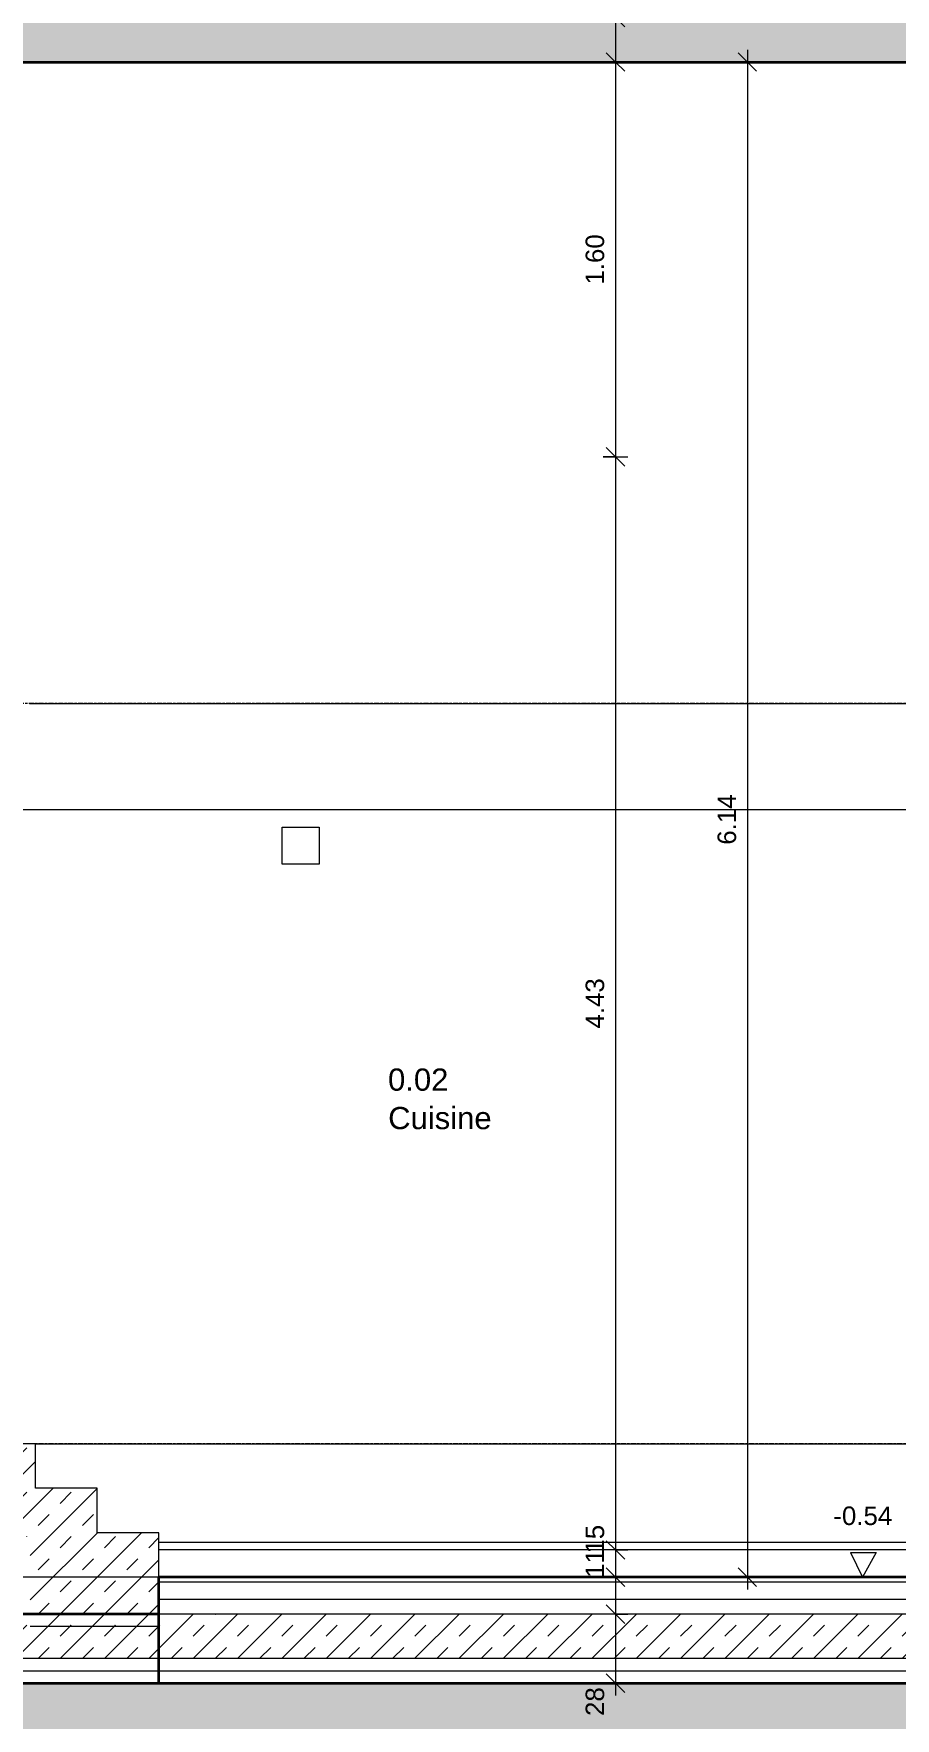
# Model space of a CAD drawing. Header units: millimetres. Extents: x 66 to 27871, y -4540 to 11619.
# Drawn here: x 14840 to 18332, y -1112 to 5715 of the extents above; entities that cross this region are included whole.
import ezdxf

# ---------------------------------------------------------------- set-up
doc = ezdxf.new("R2010")
doc.units = ezdxf.units.MM
doc.linetypes.add('Center', pattern=[40, 10, -5, 20, -5])
for name, color, linetype, lineweight in [('A-ANNO-DIMS', 211, 'Continuous', 9), ('A-ANNO-DIMS-50', 211, 'Continuous', 9), ('A-AREA-IDEN', 2, 'Continuous', 9), ('A-FLOR', 192, 'Continuous', 9), ('A-FLOR-LEVL', 51, 'Continuous', 9), ('A-FLOR-MCUT', 51, 'Continuous', 9), ('A-FLOR-PATT', 8, 'Continuous', 35), ('A-WALL', 113, 'Continuous', 9), ('C-BLDG-PADS', 91, 'Continuous', 9), ('C-TOPO', 7, 'Continuous', 9), ('G-ANNO-DIMS', 111, 'Continuous', 9), ('S-STRS', 31, 'Continuous', 9)]:
    doc.layers.add(name, color=color, linetype=linetype, lineweight=lineweight)
doc.styles.add('Arial_1', font='arial.ttf', dxfattribs={"height": 90})
doc.styles.add('Arial_2', font='arial.ttf', dxfattribs={"height": 75})
doc.dimstyles.new('ANNOTATION_1_5MM_BLACK', dxfattribs={"dimscale": 304.8, "dimtxt": 76.519455, "dimasz": 0.246063, "dimexe": 0.164042, "dimexo": 0.0625, "dimgap": 0.065617, "dimtad": 1, "dimdec": 1, "dimlfac": 0.1, "dimrnd": 0.5, "dimdsep": 46, "dimtxsty": 'Arial_2', "dimblk1": 'OBLIQUE', "dimblk2": 'OBLIQUE', "dimsah": 1, "dimcen": 0.09, "dimdle": 0.164042, "dimazin": 0, "dimtfac": 1, "dimtdec": 4, "dimtix": 1, "dimtmove": 2, "dimatfit": 3, "dimfxl": 0.164042, "dimfxlon": 1, "dimtvp": 1, "dimtolj": 1, "dimtzin": 0, "dimarcsym": 2})
doc.dimstyles.new('ANNOTATION_1_5MM_BLACK_1', dxfattribs={"dimscale": 304.8, "dimtxt": 76.519455, "dimasz": 0.246063, "dimexe": 0.164042, "dimexo": 0.0625, "dimgap": 0.065617, "dimtad": 1, "dimlfac": 0.001, "dimrnd": 0.005, "dimzin": 0, "dimdsep": 46, "dimtxsty": 'Arial_2', "dimblk1": 'OBLIQUE', "dimblk2": 'OBLIQUE', "dimsah": 1, "dimcen": 0.09, "dimdle": 0.164042, "dimazin": 0, "dimtfac": 1, "dimtdec": 4, "dimtix": 1, "dimtmove": 0, "dimatfit": 3, "dimfxl": 0.164042, "dimfxlon": 1, "dimtvp": 1, "dimtolj": 1, "dimtzin": 0, "dimarcsym": 2})
doc.dimstyles.new('ANNOTATION_1_5MM_BLACK_2', dxfattribs={"dimscale": 304.8, "dimtxt": 76.519455, "dimasz": 0.246063, "dimexe": 0.164042, "dimexo": 0.0625, "dimgap": 0.065617, "dimtad": 1, "dimdec": 1, "dimlfac": 0.1, "dimrnd": 0.5, "dimdsep": 46, "dimtxsty": 'Arial_2', "dimblk1": 'OBLIQUE', "dimblk2": 'OBLIQUE', "dimsah": 1, "dimcen": 0.09, "dimdle": 0.164042, "dimazin": 0, "dimtfac": 1, "dimtdec": 4, "dimtix": 1, "dimtmove": 0, "dimatfit": 3, "dimfxl": 0.164042, "dimfxlon": 1, "dimtvp": 1, "dimtolj": 1, "dimtzin": 0, "dimarcsym": 2})
pattern_1 = [(45, (10277.59, 3800), (-89.8026, 89.8026), []), (45, (10367.39, 3800), (-89.8026, 89.8026), [63.5, -63.5])]

# ---------------------------------------------------------------- blocks, each defined once
blk = doc.blocks.new('Cotes d_élévation - OKFFB-441809-Coupe AA')
at = {"layer": 'G-ANNO-DIMS'}
for p, q in [((18150.8, -440), (18199.6, -540)), ((18150.8, -440), (18255, -440)), ((18255, -440), (18199.6, -540)), ((18241.2, -540), (18163, -540))]:
    blk.add_line(p, q, dxfattribs=at)
blk = doc.blocks.new('DIMBLOCK6-Coupe AA')
at = {"layer": 'A-ANNO-DIMS-50'}
for p, q in [((17197.7, 5780), (17160.2, 5817.5)), ((17197.7, 5830), (17197.7, 5600)), ((17247.7, 5780), (17147.7, 5780)), ((17197.7, 5780), (17235.2, 5742.5)), ((17197.7, 5780), (17247.7, 5780)), ((17247.7, 5600), (17147.7, 5600)), ((17197.7, 5600), (17160.2, 5637.5)), ((17197.7, 5600), (17235.2, 5562.5)), ((17197.7, 5600), (17247.7, 5600))]:
    blk.add_line(p, q, dxfattribs=at)
at = {"layer": 'A-ANNO-DIMS-50', "color": 0, "insert": (17076.8, 5864.1), "char_height": 75, "width": 139.568, "attachment_point": 1, "rotation": 90, "line_spacing_factor": 0.941778, "style": 'Arial_2'}
blk.add_mtext('18', dxfattribs=at)
blk = doc.blocks.new('_Oblique')
at = {"color": 0, "linetype": 'ByBlock', "lineweight": -2}
blk.add_line((-0.5, -0.5), (0.5, 0.5), dxfattribs=at)
blk = doc.blocks.new('DIMBLOCK7-Coupe AA')
at = {"layer": 'A-ANNO-DIMS-50'}
for p, q in [((17247.7, 5600), (17147.7, 5600)), ((17197.7, 5600), (17160.2, 5637.5)), ((17197.7, 5600), (17197.7, 4000)), ((17197.7, 5600), (17235.2, 5562.5)), ((17197.7, 5600), (17247.7, 5600)), ((17197.7, 4000), (17160.2, 4037.5)), ((17147.7, 4000), (17247.7, 4000)), ((17197.7, 4000), (17147.7, 4000)), ((17197.7, 4000), (17235.2, 3962.5))]:
    blk.add_line(p, q, dxfattribs=at)
at = {"layer": 'A-ANNO-DIMS-50', "color": 0, "insert": (17076.8, 4698.2), "char_height": 75, "width": 244.244, "attachment_point": 1, "rotation": 90, "line_spacing_factor": 0.941778, "style": 'Arial_2'}
blk.add_mtext('1.60', dxfattribs=at)
blk = doc.blocks.new('DIMBLOCK8-Coupe AA')
at = {"layer": 'A-ANNO-DIMS-50'}
for p, q in [((17197.7, 4000), (17160.2, 4037.5)), ((17147.7, 4000), (17247.7, 4000)), ((17197.7, 4000), (17147.7, 4000)), ((17197.7, 4000), (17197.7, -430)), ((17197.7, 4000), (17235.2, 3962.5)), ((17197.7, -430), (17160.2, -392.5)), ((17247.7, -430), (17147.7, -430)), ((17197.7, -430), (17235.2, -467.5)), ((17197.7, -430), (17247.7, -430))]:
    blk.add_line(p, q, dxfattribs=at)
at = {"layer": 'A-ANNO-DIMS-50', "color": 0, "insert": (17076.8, 1683.2), "char_height": 75, "width": 244.244, "attachment_point": 1, "rotation": 90, "line_spacing_factor": 0.941778, "style": 'Arial_2'}
blk.add_mtext('4.43', dxfattribs=at)
blk = doc.blocks.new('DIMBLOCK9-Coupe AA')
at = {"layer": 'A-ANNO-DIMS-50'}
for p, q in [((17197.7, -430), (17160.2, -392.5)), ((17247.7, -430), (17147.7, -430)), ((17197.7, -430), (17197.7, -540)), ((17197.7, -430), (17235.2, -467.5)), ((17197.7, -430), (17247.7, -430)), ((17247.7, -540), (17147.7, -540)), ((17197.7, -540), (17160.2, -502.5)), ((17197.7, -540), (17235.2, -577.5)), ((17197.7, -540), (17247.7, -540))]:
    blk.add_line(p, q, dxfattribs=at)
at = {"layer": 'A-ANNO-DIMS-50', "color": 0, "insert": (17076.8, -543.2), "char_height": 75, "width": 139.568, "attachment_point": 1, "rotation": 90, "line_spacing_factor": 0.941778, "style": 'Arial_2'}
blk.add_mtext('11', dxfattribs=at)
blk = doc.blocks.new('DIMBLOCK10-Coupe AA')
at = {"layer": 'A-ANNO-DIMS-50'}
for p, q in [((17247.7, -540), (17147.7, -540)), ((17197.7, -540), (17160.2, -502.5)), ((17197.7, -540), (17197.7, -690)), ((17197.7, -540), (17235.2, -577.5)), ((17197.7, -540), (17247.7, -540)), ((17197.7, -690), (17160.2, -652.5)), ((17247.7, -690), (17147.7, -690)), ((17197.7, -690), (17235.2, -727.5)), ((17197.7, -690), (17247.7, -690))]:
    blk.add_line(p, q, dxfattribs=at)
at = {"layer": 'A-ANNO-DIMS-50', "color": 0, "insert": (17076.8, -444.7), "char_height": 75, "width": 139.568, "attachment_point": 1, "rotation": 90, "line_spacing_factor": 0.941778, "style": 'Arial_2'}
blk.add_mtext('15', dxfattribs=at)
blk = doc.blocks.new('DIMBLOCK11-Coupe AA')
at = {"layer": 'A-ANNO-DIMS-50'}
for p, q in [((17197.7, -690), (17160.2, -652.5)), ((17247.7, -690), (17147.7, -690)), ((17197.7, -690), (17197.7, -1020)), ((17197.7, -690), (17235.2, -727.5)), ((17197.7, -690), (17247.7, -690)), ((17197.7, -970), (17160.2, -932.5)), ((17247.7, -970), (17147.7, -970)), ((17197.7, -970), (17235.2, -1007.5)), ((17197.7, -970), (17247.7, -970))]:
    blk.add_line(p, q, dxfattribs=at)
at = {"layer": 'A-ANNO-DIMS-50', "color": 0, "insert": (17076.8, -1102.6), "char_height": 75, "width": 139.568, "attachment_point": 1, "rotation": 90, "line_spacing_factor": 0.941778, "style": 'Arial_2'}
blk.add_mtext('28', dxfattribs=at)
blk = doc.blocks.new('DIMBLOCK12-Coupe AA')
at = {"layer": 'A-ANNO-DIMS-50'}
for p, q in [((17782.4, 5600), (17682.4, 5600)), ((17732.4, 5600), (17694.9, 5637.5)), ((17732.4, 5650), (17732.4, -590)), ((17732.4, 5600), (17769.9, 5562.5)), ((17732.4, 5600), (17782.4, 5600)), ((17782.4, -540), (17682.4, -540)), ((17732.4, -540), (17694.9, -502.5)), ((17732.4, -540), (17769.9, -577.5)), ((17732.4, -540), (17782.4, -540))]:
    blk.add_line(p, q, dxfattribs=at)
at = {"layer": 'A-ANNO-DIMS-50', "color": 0, "insert": (17611.5, 2428.2), "char_height": 75, "width": 244.244, "attachment_point": 1, "rotation": 90, "line_spacing_factor": 0.941778, "style": 'Arial_2'}
blk.add_mtext('6.14', dxfattribs=at)

msp = doc.modelspace()

# ---------------------------------------------------------------- hatches: boundary and pattern name
at = {"layer": 'A-FLOR-PATT', "lineweight": 9}
msp.add_hatch(color=256, dxfattribs=at).paths.add_polyline_path([(14187.363, 5600), (20820.354, 5600), (20820.354, 5780), (5649.354, 5780), (5649.354, 5600), (12348.72, 5600)])
h = msp.add_hatch(dxfattribs=at)
h.set_pattern_fill('FP1_2', color=256, style=0, pattern_type=2)
h.set_pattern_definition(pattern_1)
h.paths.add_polyline_path([(14592.354, -870), (15347.354, -870), (15347.354, -690), (14592.354, -690)])
h = msp.add_hatch(dxfattribs=at)
h.set_pattern_fill('FP1_2', color=256, style=0, pattern_type=2)
h.set_pattern_definition(pattern_1)
h.paths.add_polyline_path([(19703.291, -870), (20497.354, -870), (20497.354, -690), (15347.354, -690), (15347.354, -870), (18783.97, -870)])
at = {"layer": 'C-TOPO'}
msp.add_hatch(color=10, dxfattribs=at).paths.add_polyline_path([(15303.634, -3000), (20820.354, -3000), (20820.354, -920.16), (20497.354, -920.16), (20497.354, -970), (14592.354, -970), (14592.354, -920.16), (14392.354, -920.16), (14392.354, -3000)])
at = {"layer": 'S-STRS'}
h = msp.add_hatch(dxfattribs=at)
h.set_pattern_fill('FP1_2', color=256, style=0, pattern_type=2)
h.set_pattern_definition(pattern_1)
h.paths.add_polyline_path([(15347.354, -740), (15347.354, -360), (15097.354, -360), (15097.354, -180), (14847.354, -180), (14847.354, 0), (14597.354, 0), (14597.354, -221.802), (14825.828, -386.304), (14825.828, -740), (15106.684, -740)])

# ---------------------------------------------------------------- linework, layer by layer
at = {"layer": 'A-FLOR', "lineweight": 35}
for p, q in [((9800.854, 5600), (20167.354, 5600)), ((24320.354, -540), (15347.354, -540)), ((15347.354, -970), (15347.354, -540)), ((15347.354, -690), (14592.354, -690)), ((14592.354, -970), (20497.354, -970))]:
    msp.add_line(p, q, dxfattribs=at)
at = {"layer": 'A-FLOR'}
for p, q in [((20167.354, 2570), (14702.354, 2570)), ((18832.354, -430), (15347.354, -430))]:
    msp.add_line(p, q, dxfattribs=at)
at = {"layer": 'A-FLOR-LEVL', "linetype": 'Center'}
for p, q in [((24734.922, 3000), (65.92, 3000)), ((24734.922, 0), (65.92, 0))]:
    msp.add_line(p, q, dxfattribs=at)
at = {"layer": 'A-FLOR-MCUT'}
for p, q in [((20497.354, -560), (15347.354, -560)), ((20497.354, -630), (15347.354, -630)), ((20497.354, -690), (15347.354, -690)), ((20497.354, -870), (14592.354, -870))]:
    msp.add_line(p, q, dxfattribs=at)
at = {"layer": 'A-WALL'}
for p, q in [((14822.354, 3000), (20167.354, 3000)), ((15847.354, 2500), (15997.354, 2500)), ((15847.354, 2350), (15847.354, 2500)), ((15997.354, 2500), (15997.354, 2350)), ((15997.354, 2350), (15847.354, 2350)), ((14847.354, 0), (18847.354, 0)), ((18832.354, -400), (15347.354, -400))]:
    msp.add_line(p, q, dxfattribs=at)
at = {"layer": 'C-BLDG-PADS', "lineweight": 18}
for p, q in [((15347.354, -540), (14392.354, -540)), ((14392.354, -920), (20820.354, -920))]:
    msp.add_line(p, q, dxfattribs=at)
at = {"layer": 'S-STRS'}
for p, q in [((14847.354, 0), (14597.354, 0)), ((14847.354, -180), (14847.354, 0)), ((15097.354, -180), (14847.354, -180)), ((15097.354, -360), (15097.354, -180)), ((15347.354, -360), (15097.354, -360)), ((15347.354, -540), (15347.354, -360)), ((15347.354, -540), (15347.354, -740)), ((15347.354, -740), (14825.828, -740))]:
    msp.add_line(p, q, dxfattribs=at)

# ---------------------------------------------------------------- block references
at = {"layer": 'G-ANNO-DIMS'}
msp.add_blockref('Cotes d_élévation - OKFFB-441809-Coupe AA', (0, 0), dxfattribs=at)

# ---------------------------------------------------------------- texts
at = {"layer": 'A-AREA-IDEN', "char_height": 90, "attachment_point": 1, "style": 'Arial_1'}
for s, insert, width in [('0.02', (16276.046, 1521.313), 292.61594), ('Cuisine', (16276.5, 1365.48), 485.02094)]:
    msp.add_mtext(s, dxfattribs=dict(at, insert=insert, width=width))
at = {"layer": 'G-ANNO-DIMS', "insert": (18080.774, -253.87), "char_height": 75, "width": 285.56349, "attachment_point": 1, "line_spacing_factor": 0.941778, "style": 'Arial_2'}
msp.add_mtext('-0.54', dxfattribs=at)

# ---------------------------------------------------------------- dimensions: what is measured, and where the dimension line sits
at = {"layer": 'A-ANNO-DIMS'}
for base, p1, p2, override, picture, middle in [((17197.727, 5600), (17247.727, 5780), (17247.727, 5600), {"dimpost": '<>', "dimfxl": 180}, 'DIMBLOCK6-Coupe AA', (17126.828, 5933.842)), ((17197.727, -690), (17247.727, -540), (17247.727, -690), {"dimpost": '<>', "dimfxl": 150}, 'DIMBLOCK10-Coupe AA', (17126.828, -374.958)), ((17197.727, -970), (17247.727, -690), (17247.727, -970), {"dimpost": '<>', "dimfxl": 280}, 'DIMBLOCK11-Coupe AA', (17126.828, -1032.8))]:
    dim = msp.add_linear_dim(base=base, p1=p1, p2=p2, angle=90, dimstyle='ANNOTATION_1_5MM_BLACK', override=override, dxfattribs=at)
    dim.commit()
    dim.dimension.update_dxf_attribs({"geometry": picture, "text_midpoint": middle, "dimtype": 160, "text_rotation": 90})
for base, p1, p2, dimstyle, override, picture, middle in [((17197.727, 4000), (17247.727, 5600), (17147.727, 4000), 'ANNOTATION_1_5MM_BLACK_1', {"dimpost": '<>', "dimfxl": 1603.121954}, 'DIMBLOCK7-Coupe AA', (17139.434, 4800)), ((17732.408, -540), (17782.408, 5600), (17782.408, -540), 'ANNOTATION_1_5MM_BLACK_1', {"dimpost": '<>', "dimfxl": 6140}, 'DIMBLOCK12-Coupe AA', (17674.115, 2530)), ((17197.727, -430), (17147.727, 4000), (17247.727, -430), 'ANNOTATION_1_5MM_BLACK_1', {"dimpost": '<>', "dimfxl": 4431.128524}, 'DIMBLOCK8-Coupe AA', (17139.408, 1785)), ((17197.727, -540), (17247.727, -430), (17247.727, -540), 'ANNOTATION_1_5MM_BLACK_2', {"dimpost": '<>', "dimfxl": 110}, 'DIMBLOCK9-Coupe AA', (17140.073, -485))]:
    dim = msp.add_linear_dim(base=base, p1=p1, p2=p2, angle=90, dimstyle=dimstyle, override=override, dxfattribs=at)
    dim.commit()
    dim.dimension.update_dxf_attribs({"geometry": picture, "text_midpoint": middle})

doc.saveas('drawing.dxf')
